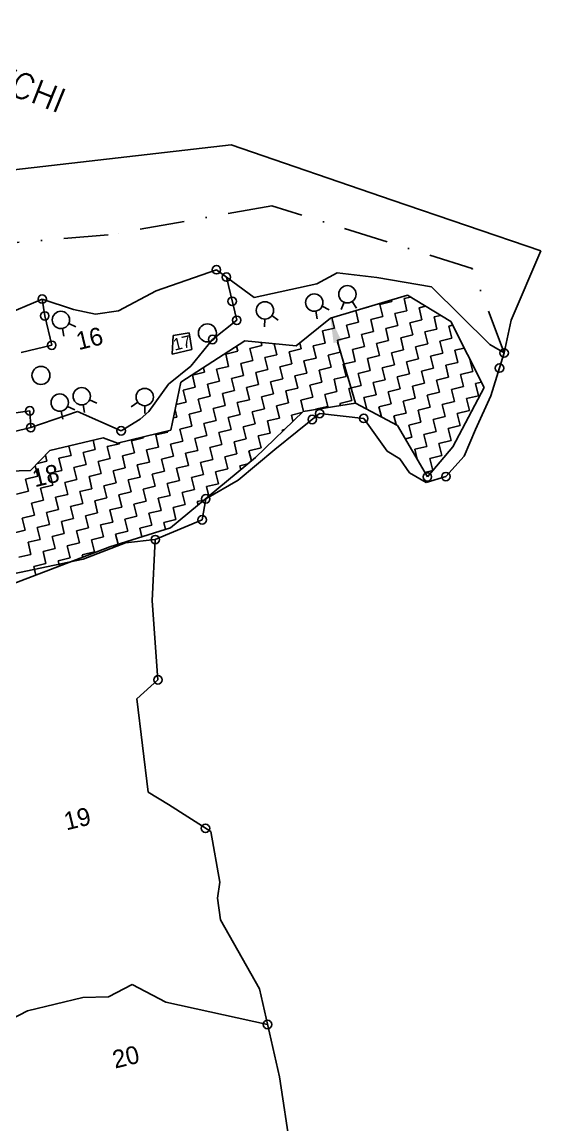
# Model space of a CAD drawing. Header units: metres. Extents: x 330019 to 331879, y 1797834 to 1801443.
# Drawn here: x 331024 to 331606, y 1800082 to 1801320 of the extents above; entities that cross this region are included whole.
import ezdxf
from ezdxf.enums import TextEntityAlignment as Align

# ---------------------------------------------------------------- set-up
doc = ezdxf.new("R2010")
doc.units = ezdxf.units.M
doc.header["$MEASUREMENT"] = 0
doc.linetypes.add('DASHDOT', pattern=[1, 0.5, -0.25, 0, -0.25])
for name, color, linetype in [('POLY_HATCH', 12, 'Continuous'), ('POLY_PARCEL', 6, 'Continuous'), ('POLY_WATER', 4, 'Continuous'), ('SYM_ARROW', 1, 'Continuous'), ('TEXT_MAPOUT', 7, 'Continuous'), ('TEXT_PARCEL', 7, 'Continuous'), ('V_BOUND_LINE', 7, 'Continuous'), ('V_BOUND_STREAM_LINE', 7, 'DASHDOT')]:
    doc.layers.add(name, color=color, linetype=linetype)
doc.styles.get("Standard").update_dxf_attribs({"font": 'simplex.shx'})
doc.styles.add('TEXT_MAP', font='', dxfattribs={"height": 0.25})
doc.styles.get('TEXT_MAP').set_extended_font_data('Kruti Dev 050')

msp = doc.modelspace()

# ---------------------------------------------------------------- linework, layer by layer
for points in [[(331381.9, 1800997.5), (331385.2, 1801005.7)], [(331399, 1800999.1), (331394.1, 1801006.6)], [(331354.9, 1800987), (331353.4, 1800995.8)], [(331368.5, 1800997.4), (331360.5, 1801001.2)], [(331084.3, 1800978), (331076.2, 1800981.8)], [(331296, 1800978), (331296.2, 1800986.9)], [(331311.4, 1800985.5), (331304.2, 1800990.8)], [(331070.7, 1800967.6), (331069.1, 1800976.3)], [(331107.6, 1800892.4), (331099.6, 1800896.2)], [(331146.4, 1800888.5), (331153.6, 1800893.7)], [(331069.5, 1800874.7), (331067.9, 1800883.5)], [(331083.1, 1800885.1), (331075, 1800888.9)], [(331094, 1800882), (331092.5, 1800890.8)], [(331161.7, 1800880.8), (331161.6, 1800889.7)]]:
    msp.add_lwpolyline(points)
for centre, radius in [((331241.9, 1801042.3), 4.75), ((331253.1, 1801034), 4.75), ((331388.9, 1801014.7), 9.72), ((331046.6, 1801009.3), 4.75), ((331259.6, 1801006.8), 4.75), ((331296.4, 1800996.6), 9.72), ((331351.7, 1801005.4), 9.72), ((331049.3, 1800990.4), 4.75), ((331067.4, 1800985.9), 9.72), ((331231.8, 1800971.4), 10.1), ((331264.7, 1800985.5), 4.75), ((331237.7, 1800964), 4.75), ((331057.2, 1800957.5), 4.75), ((331564.8, 1800948.8), 4.75), ((331045.1, 1800923.6), 10.1), ((331559.6, 1800931.9), 4.75), ((331090.8, 1800900.3), 9.72), ((331161.5, 1800899.4), 9.72), ((331066.2, 1800893.1), 9.72), ((331032.5, 1800883.9), 4.75), ((331357.8, 1800880.8), 4.75), ((331407.2, 1800875.4), 4.75), ((331033.6, 1800865), 4.75), ((331349.5, 1800874.2), 4.75), ((331135.1, 1800861.4), 4.75), ((331478.7, 1800809.7), 4.75), ((331499.5, 1800810.1), 4.75), ((331230, 1800785.1), 4.75), ((331226, 1800761.6), 4.75), ((331173.4, 1800739.3), 4.75), ((331176.4, 1800582), 4.75), ((331229.7, 1800415.3), 4.75), ((331299.3, 1800195.1), 4.75)]:
    msp.add_circle(centre, radius)
at = {"layer": 'POLY_HATCH'}
for p, q in [((331456.5, 1801013.7), (331370, 1800988)), ((331505, 1800984), (331456.5, 1801013.7)), ((331370, 1800988), (331331.3, 1800956.8)), ((331542.3, 1800910.2), (331505, 1800984)), ((331273.9, 1800962.4), (331202.2, 1800916)), ((331331.3, 1800956.8), (331273.9, 1800962.4)), ((331202.2, 1800916), (331190.8, 1800862.1)), ((331507.2, 1800843.3), (331542.3, 1800910.2)), ((331339.2, 1800883.2), (331397.9, 1800892.5)), ((331397.9, 1800892.5), (331445.3, 1800867.4)), ((331285.9, 1800831.5), (331339.2, 1800883.2)), ((331190.8, 1800862.1), (331130.9, 1800847.7)), ((331445.3, 1800867.4), (331478.7, 1800809.7)), ((331114.9, 1800853.6), (331055, 1800839.2)), ((331130.9, 1800847.7), (331114.9, 1800853.6)), ((331478.7, 1800809.7), (331507.2, 1800843.3)), ((331055, 1800839.2), (331033.5, 1800817)), ((331190.4, 1800752.5), (331285.9, 1800831.5)), ((331033.5, 1800817), (330953.6, 1800814.8)), ((331122.4, 1800731.3), (331190.4, 1800752.5)), ((331001.9, 1800685.3), (331122.4, 1800731.3))]:
    msp.add_line(p, q, dxfattribs=at)
at = {"layer": 'POLY_HATCH', "linetype": 'Continuous'}
for p, q in [((331425.4, 1801003.4), (331438.9, 1801006.6)), ((331438.9, 1801006.6), (331438.5, 1801008.3)), ((331452.5, 1801009.9), (331459.8, 1801011.6)), ((331455.7, 1800996.3), (331452.5, 1801009.9)), ((331401.5, 1800983.3), (331398.4, 1800996.4)), ((331406.4, 1800998.8), (331411.8, 1801000.1)), ((331411.8, 1801000.1), (331411.7, 1801000.4)), ((331428.6, 1800989.8), (331425.4, 1801003.4)), ((331442.2, 1800993.1), (331455.7, 1800996.3)), ((331445.4, 1800979.5), (331442.2, 1800993.1)), ((331469.3, 1800999.6), (331476.6, 1801001.3)), ((331472.6, 1800986), (331469.3, 1800999.6)), ((331374.4, 1800976.8), (331371.6, 1800988.5)), ((331388, 1800980), (331401.5, 1800983.3)), ((331391.2, 1800966.5), (331388, 1800980)), ((331415.1, 1800986.5), (331428.6, 1800989.8)), ((331418.3, 1800973), (331415.1, 1800986.5)), ((331431.9, 1800976.2), (331445.4, 1800979.5)), ((331459, 1800982.8), (331472.6, 1800986)), ((331462.3, 1800969.2), (331459, 1800982.8)), ((331486.1, 1800989.3), (331493.4, 1800991)), ((331489.4, 1800975.7), (331486.1, 1800989.3)), ((331502.9, 1800979), (331507, 1800980)), ((331360.8, 1800973.5), (331374.4, 1800976.8)), ((331364.1, 1800959.9), (331360.8, 1800973.5)), ((331404.8, 1800969.7), (331418.3, 1800973)), ((331408, 1800956.2), (331404.8, 1800969.7)), ((331435.2, 1800962.7), (331431.9, 1800976.2)), ((331448.7, 1800965.9), (331462.3, 1800969.2)), ((331475.8, 1800972.5), (331489.4, 1800975.7)), ((331479.1, 1800958.9), (331475.8, 1800972.5)), ((331506.2, 1800965.4), (331502.9, 1800979)), ((331265.9, 1800950.7), (331264.6, 1800956.4)), ((331279.5, 1800953.9), (331293, 1800957.2)), ((331293, 1800957.2), (331292.2, 1800960.6)), ((331309.9, 1800946.9), (331306.9, 1800959.2)), ((331337, 1800953.4), (331335.4, 1800960.1)), ((331350.5, 1800956.7), (331364.1, 1800959.9)), ((331353.8, 1800943.1), (331350.5, 1800956.7)), ((331377.7, 1800963.2), (331391.2, 1800966.5)), ((331380.9, 1800949.6), (331377.7, 1800963.2)), ((331394.5, 1800952.9), (331408, 1800956.2)), ((331421.6, 1800959.4), (331435.2, 1800962.7)), ((331424.9, 1800945.9), (331421.6, 1800959.4)), ((331452, 1800952.4), (331448.7, 1800965.9)), ((331465.5, 1800955.7), (331479.1, 1800958.9)), ((331468.8, 1800942.1), (331465.5, 1800955.7)), ((331492.6, 1800962.2), (331506.2, 1800965.4)), ((331495.9, 1800948.6), (331492.6, 1800962.2)), ((331509.5, 1800951.9), (331519.9, 1800954.4)), ((331252.4, 1800947.4), (331265.9, 1800950.7)), ((331255.6, 1800933.8), (331252.4, 1800947.4)), ((331282.8, 1800940.4), (331279.5, 1800953.9)), ((331296.3, 1800943.6), (331309.9, 1800946.9)), ((331299.6, 1800930.1), (331296.3, 1800943.6)), ((331323.4, 1800950.2), (331337, 1800953.4)), ((331326.7, 1800936.6), (331323.4, 1800950.2)), ((331340.2, 1800939.9), (331353.8, 1800943.1)), ((331367.4, 1800946.4), (331380.9, 1800949.6)), ((331370.6, 1800932.8), (331367.4, 1800946.4)), ((331397.7, 1800939.3), (331394.5, 1800952.9)), ((331411.3, 1800942.6), (331424.9, 1800945.9)), ((331414.6, 1800929), (331411.3, 1800942.6)), ((331438.4, 1800949.1), (331452, 1800952.4)), ((331441.7, 1800935.6), (331438.4, 1800949.1)), ((331455.2, 1800938.8), (331468.8, 1800942.1)), ((331482.3, 1800945.4), (331495.9, 1800948.6)), ((331485.6, 1800931.8), (331482.3, 1800945.4)), ((331512.7, 1800938.3), (331509.5, 1800951.9)), ((331228.5, 1800927.3), (331227.3, 1800932.3)), ((331242.1, 1800930.6), (331255.6, 1800933.8)), ((331245.3, 1800917), (331242.1, 1800930.6)), ((331269.2, 1800937.1), (331282.8, 1800940.4)), ((331272.5, 1800923.5), (331269.2, 1800937.1)), ((331286, 1800926.8), (331299.6, 1800930.1)), ((331313.1, 1800933.3), (331326.7, 1800936.6)), ((331316.4, 1800919.8), (331313.1, 1800933.3)), ((331343.5, 1800926.3), (331340.2, 1800939.9)), ((331357.1, 1800929.6), (331370.6, 1800932.8)), ((331360.3, 1800916), (331357.1, 1800929.6)), ((331384.2, 1800936.1), (331397.7, 1800939.3)), ((331387.4, 1800922.5), (331384.2, 1800936.1)), ((331428.1, 1800932.3), (331441.7, 1800935.6)), ((331431.4, 1800918.8), (331428.1, 1800932.3)), ((331458.5, 1800925.3), (331455.2, 1800938.8)), ((331472.1, 1800928.5), (331485.6, 1800931.8)), ((331499.2, 1800935.1), (331512.7, 1800938.3)), ((331502.4, 1800921.5), (331499.2, 1800935.1)), ((331526.3, 1800941.6), (331526.4, 1800941.6)), ((331529.5, 1800928), (331526.3, 1800941.6)), ((331215, 1800924.1), (331228.5, 1800927.3)), ((331218.2, 1800910.5), (331215, 1800924.1)), ((331258.9, 1800920.3), (331272.5, 1800923.5)), ((331262.2, 1800906.7), (331258.9, 1800920.3)), ((331289.3, 1800913.3), (331286, 1800926.8)), ((331302.8, 1800916.5), (331316.4, 1800919.8)), ((331330, 1800923), (331343.5, 1800926.3)), ((331333.2, 1800909.5), (331330, 1800923)), ((331373.9, 1800919.3), (331387.4, 1800922.5)), ((331377.1, 1800905.7), (331373.9, 1800919.3)), ((331401, 1800925.8), (331414.6, 1800929)), ((331404.3, 1800912.2), (331401, 1800925.8)), ((331417.8, 1800915.5), (331431.4, 1800918.8)), ((331444.9, 1800922), (331458.5, 1800925.3)), ((331448.2, 1800908.5), (331444.9, 1800922)), ((331475.3, 1800915), (331472.1, 1800928.5)), ((331488.9, 1800918.2), (331502.4, 1800921.5)), ((331492.1, 1800904.7), (331488.9, 1800918.2)), ((331516, 1800924.8), (331529.5, 1800928)), ((331519.2, 1800911.2), (331516, 1800924.8)), ((331204.7, 1800907.2), (331218.2, 1800910.5)), ((331207.9, 1800893.7), (331204.7, 1800907.2)), ((331231.8, 1800913.8), (331245.3, 1800917)), ((331235, 1800900.2), (331231.8, 1800913.8)), ((331248.6, 1800903.5), (331262.2, 1800906.7)), ((331275.7, 1800910), (331289.3, 1800913.3)), ((331279, 1800896.4), (331275.7, 1800910)), ((331306.1, 1800903), (331302.8, 1800916.5)), ((331319.7, 1800906.2), (331333.2, 1800909.5)), ((331322.9, 1800892.7), (331319.7, 1800906.2)), ((331346.8, 1800912.7), (331360.3, 1800916)), ((331350, 1800899.2), (331346.8, 1800912.7)), ((331363.6, 1800902.4), (331377.1, 1800905.7)), ((331390.7, 1800909), (331404.3, 1800912.2)), ((331394, 1800895.4), (331390.7, 1800909)), ((331421.1, 1800901.9), (331417.8, 1800915.5)), ((331434.6, 1800905.2), (331448.2, 1800908.5)), ((331437.9, 1800891.6), (331434.6, 1800905.2)), ((331461.8, 1800911.7), (331475.3, 1800915)), ((331465, 1800898.2), (331461.8, 1800911.7)), ((331505.7, 1800907.9), (331519.2, 1800911.2)), ((331509, 1800894.4), (331505.7, 1800907.9)), ((331532.8, 1800914.5), (331539.3, 1800916)), ((331536.1, 1800900.9), (331532.8, 1800914.5)), ((331196.9, 1800891), (331207.9, 1800893.7)), ((331221.5, 1800896.9), (331235, 1800900.2)), ((331224.7, 1800883.4), (331221.5, 1800896.9)), ((331251.9, 1800889.9), (331248.6, 1800903.5)), ((331265.4, 1800893.2), (331279, 1800896.4)), ((331268.7, 1800879.6), (331265.4, 1800893.2)), ((331292.5, 1800899.7), (331306.1, 1800903)), ((331295.8, 1800886.1), (331292.5, 1800899.7)), ((331309.4, 1800889.4), (331322.9, 1800892.7)), ((331336.5, 1800895.9), (331350, 1800899.2)), ((331339.5, 1800883.3), (331336.5, 1800895.9)), ((331366.9, 1800888.9), (331363.6, 1800902.4)), ((331380.4, 1800892.1), (331394, 1800895.4)), ((331407.5, 1800898.7), (331421.1, 1800901.9)), ((331410.6, 1800885.7), (331407.5, 1800898.7)), ((331451.5, 1800894.9), (331465, 1800898.2)), ((331454.7, 1800881.3), (331451.5, 1800894.9)), ((331478.6, 1800901.4), (331492.1, 1800904.7)), ((331481.8, 1800887.9), (331478.6, 1800901.4)), ((331495.4, 1800891.1), (331509, 1800894.4)), ((331522.5, 1800897.6), (331536.1, 1800900.9)), ((331525.8, 1800884.1), (331522.5, 1800897.6)), ((331197.6, 1800876.9), (331195.7, 1800885.1)), ((331211.2, 1800880.1), (331224.7, 1800883.4)), ((331214.5, 1800866.6), (331211.2, 1800880.1)), ((331238.3, 1800886.6), (331251.9, 1800889.9)), ((331241.6, 1800873.1), (331238.3, 1800886.6)), ((331282.2, 1800882.9), (331295.8, 1800886.1)), ((331285.5, 1800869.3), (331282.2, 1800882.9)), ((331312.6, 1800875.8), (331309.4, 1800889.4)), ((331326.2, 1800879.1), (331337.8, 1800881.9)), ((331353.3, 1800885.6), (331366.9, 1800888.9)), ((331353.3, 1800885.5), (331353.3, 1800885.6)), ((331381, 1800889.8), (331380.4, 1800892.1)), ((331424.3, 1800888.4), (331437.9, 1800891.6)), ((331427.1, 1800877.1), (331424.3, 1800888.4)), ((331441.2, 1800878.1), (331454.7, 1800881.3)), ((331468.3, 1800884.6), (331481.8, 1800887.9)), ((331471.5, 1800871), (331468.3, 1800884.6)), ((331498.7, 1800877.6), (331495.4, 1800891.1)), ((331512.2, 1800880.8), (331525.8, 1800884.1)), ((331515.5, 1800867.3), (331512.2, 1800880.8)), ((331193.7, 1800875.9), (331197.6, 1800876.9)), ((331228, 1800869.8), (331241.6, 1800873.1)), ((331231.3, 1800856.3), (331228, 1800869.8)), ((331255.1, 1800876.3), (331268.7, 1800879.6)), ((331258.4, 1800862.8), (331255.1, 1800876.3)), ((331271.9, 1800866.1), (331285.5, 1800869.3)), ((331299.1, 1800872.6), (331312.6, 1800875.8)), ((331302.3, 1800859), (331299.1, 1800872.6)), ((331327.8, 1800872.2), (331326.2, 1800879.1)), ((331443.5, 1800868.4), (331441.2, 1800878.1)), ((331458, 1800867.8), (331471.5, 1800871)), ((331461.2, 1800854.2), (331458, 1800867.8)), ((331485.1, 1800874.3), (331498.7, 1800877.6)), ((331488.4, 1800860.7), (331485.1, 1800874.3)), ((331173.8, 1800856.8), (331187.3, 1800860)), ((331177, 1800843.2), (331173.8, 1800856.8)), ((331187.3, 1800860), (331187.1, 1800861.2)), ((331200.9, 1800863.3), (331214.5, 1800866.6)), ((331204.2, 1800849.7), (331200.9, 1800863.3)), ((331217.7, 1800853), (331231.3, 1800856.3)), ((331244.8, 1800859.5), (331258.4, 1800862.8)), ((331248.1, 1800846), (331244.8, 1800859.5)), ((331275.2, 1800852.5), (331271.9, 1800866.1)), ((331288.8, 1800855.8), (331302.3, 1800859)), ((331292, 1800842.2), (331288.8, 1800855.8)), ((331315.9, 1800862.3), (331318.2, 1800862.8)), ((331316.2, 1800860.9), (331315.9, 1800862.3)), ((331474.8, 1800857.5), (331488.4, 1800860.7)), ((331478.1, 1800843.9), (331474.8, 1800857.5)), ((331501.9, 1800864), (331515.5, 1800867.3)), ((331505.2, 1800850.5), (331501.9, 1800864)), ((331078.9, 1800833.9), (331076.4, 1800844.3)), ((331106, 1800840.5), (331103.5, 1800850.9)), ((331119.5, 1800843.7), (331133.1, 1800847)), ((331122.8, 1800830.2), (331119.5, 1800843.7)), ((331133.1, 1800847), (331132.8, 1800848.2)), ((331146.7, 1800850.3), (331160.2, 1800853.5)), ((331149.9, 1800836.7), (331146.7, 1800850.3)), ((331160.2, 1800853.5), (331159.9, 1800854.7)), ((331163.5, 1800840), (331177, 1800843.2)), ((331190.6, 1800846.5), (331204.2, 1800849.7)), ((331193.9, 1800832.9), (331190.6, 1800846.5)), ((331221, 1800839.4), (331217.7, 1800853)), ((331234.5, 1800842.7), (331248.1, 1800846)), ((331261.7, 1800849.2), (331275.2, 1800852.5)), ((331264.9, 1800835.7), (331261.7, 1800849.2)), ((331454, 1800852.5), (331461.2, 1800854.2)), ((331464.5, 1800840.7), (331478.1, 1800843.9)), ((331491.6, 1800847.2), (331505.2, 1800850.5)), ((331494.9, 1800833.6), (331491.6, 1800847.2)), ((331051.8, 1800827.4), (331050.1, 1800834.2)), ((331065.3, 1800830.7), (331078.9, 1800833.9)), ((331068.6, 1800817.1), (331065.3, 1800830.7)), ((331092.4, 1800837.2), (331106, 1800840.5)), ((331095.7, 1800823.7), (331092.4, 1800837.2)), ((331136.4, 1800833.4), (331149.9, 1800836.7)), ((331139.6, 1800819.9), (331136.4, 1800833.4)), ((331166.7, 1800826.4), (331163.5, 1800840)), ((331180.3, 1800829.7), (331193.9, 1800832.9)), ((331207.4, 1800836.2), (331221, 1800839.4)), ((331210.7, 1800822.6), (331207.4, 1800836.2)), ((331237.8, 1800829.2), (331234.5, 1800842.7)), ((331251.4, 1800832.4), (331264.9, 1800835.7)), ((331254.6, 1800818.9), (331251.4, 1800832.4)), ((331278.5, 1800838.9), (331292, 1800842.2)), ((331281.2, 1800827.6), (331278.5, 1800838.9)), ((331467.1, 1800829.7), (331464.5, 1800840.7)), ((331481.3, 1800830.4), (331494.9, 1800833.6)), ((331041.5, 1800810.6), (331038.7, 1800822.3)), ((331041.1, 1800824.9), (331051.8, 1800827.4)), ((331082.1, 1800820.4), (331095.7, 1800823.7)), ((331085.4, 1800806.8), (331082.1, 1800820.4)), ((331109.3, 1800826.9), (331122.8, 1800830.2)), ((331112.5, 1800813.4), (331109.3, 1800826.9)), ((331126.1, 1800816.6), (331139.6, 1800819.9)), ((331153.2, 1800823.1), (331166.7, 1800826.4)), ((331156.4, 1800809.6), (331153.2, 1800823.1)), ((331183.6, 1800816.1), (331180.3, 1800829.7)), ((331197.1, 1800819.4), (331210.7, 1800822.6)), ((331200.4, 1800805.8), (331197.1, 1800819.4)), ((331224.2, 1800825.9), (331237.8, 1800829.2)), ((331227.5, 1800812.3), (331224.2, 1800825.9)), ((331241.1, 1800815.6), (331254.6, 1800818.9)), ((331268.2, 1800822.1), (331277.2, 1800824.3)), ((331269.2, 1800817.7), (331268.2, 1800822.1)), ((331484.6, 1800816.8), (331481.3, 1800830.4)), ((331027.9, 1800807.3), (331041.5, 1800810.6)), ((331031.2, 1800793.8), (331027.9, 1800807.3)), ((331055, 1800813.9), (331068.6, 1800817.1)), ((331058.3, 1800800.3), (331055, 1800813.9)), ((331071.8, 1800803.6), (331085.4, 1800806.8)), ((331099, 1800810.1), (331112.5, 1800813.4)), ((331102.2, 1800796.5), (331099, 1800810.1)), ((331129.3, 1800803.1), (331126.1, 1800816.6)), ((331142.9, 1800806.3), (331156.4, 1800809.6)), ((331146.2, 1800792.8), (331142.9, 1800806.3)), ((331170, 1800812.8), (331183.6, 1800816.1)), ((331173.3, 1800799.3), (331170, 1800812.8)), ((331186.8, 1800802.5), (331200.4, 1800805.8)), ((331213.9, 1800809.1), (331227.5, 1800812.3)), ((331217.2, 1800795.5), (331213.9, 1800809.1)), ((331244.3, 1800802), (331241.1, 1800815.6)), ((331475.8, 1800814.7), (331484.6, 1800816.8)), ((331017.6, 1800790.5), (331031.2, 1800793.8)), ((331044.7, 1800797), (331058.3, 1800800.3)), ((331048, 1800783.5), (331044.7, 1800797)), ((331075.1, 1800790), (331071.8, 1800803.6)), ((331088.7, 1800793.3), (331102.2, 1800796.5)), ((331115.8, 1800799.8), (331129.3, 1800803.1)), ((331119, 1800786.2), (331115.8, 1800799.8)), ((331159.7, 1800796), (331173.3, 1800799.3)), ((331163, 1800782.5), (331159.7, 1800796)), ((331190.1, 1800789), (331186.8, 1800802.5)), ((331203.6, 1800792.3), (331217.2, 1800795.5)), ((331230.8, 1800798.8), (331244.3, 1800802)), ((331233.3, 1800788), (331230.8, 1800798.8)), ((331034.4, 1800780.2), (331048, 1800783.5)), ((331061.5, 1800786.8), (331075.1, 1800790)), ((331064.8, 1800773.2), (331061.5, 1800786.8)), ((331091.9, 1800779.7), (331088.7, 1800793.3)), ((331105.5, 1800783), (331119, 1800786.2)), ((331108.7, 1800769.4), (331105.5, 1800783)), ((331132.6, 1800789.5), (331146.2, 1800792.8)), ((331135.9, 1800775.9), (331132.6, 1800789.5)), ((331149.4, 1800779.2), (331163, 1800782.5)), ((331176.5, 1800785.7), (331190.1, 1800789)), ((331179.8, 1800772.2), (331176.5, 1800785.7)), ((331206.9, 1800778.7), (331203.6, 1800792.3)), ((331220.5, 1800782), (331228.3, 1800783.8)), ((331221.4, 1800778.2), (331220.5, 1800782)), ((331037.7, 1800766.7), (331034.4, 1800780.2)), ((331051.2, 1800769.9), (331064.8, 1800773.2)), ((331054.5, 1800756.4), (331051.2, 1800769.9)), ((331078.4, 1800776.5), (331091.9, 1800779.7)), ((331081.6, 1800762.9), (331078.4, 1800776.5)), ((331095.2, 1800766.2), (331108.7, 1800769.4)), ((331122.3, 1800772.7), (331135.9, 1800775.9)), ((331125.6, 1800759.1), (331122.3, 1800772.7)), ((331152.7, 1800765.6), (331149.4, 1800779.2)), ((331166.2, 1800768.9), (331179.8, 1800772.2)), ((331169.5, 1800755.4), (331166.2, 1800768.9)), ((331193.4, 1800775.4), (331206.9, 1800778.7)), ((331196.6, 1800761.9), (331193.4, 1800775.4)), ((331024.1, 1800763.4), (331037.7, 1800766.7)), ((331027.4, 1800749.9), (331024.1, 1800763.4)), ((331041, 1800753.1), (331054.5, 1800756.4)), ((331068.1, 1800759.6), (331081.6, 1800762.9)), ((331071.3, 1800746.1), (331068.1, 1800759.6)), ((331098.4, 1800752.6), (331095.2, 1800766.2)), ((331112, 1800755.9), (331125.6, 1800759.1)), ((331139.1, 1800762.4), (331152.7, 1800765.6)), ((331142.4, 1800748.8), (331139.1, 1800762.4)), ((331183.1, 1800758.6), (331196.6, 1800761.9)), ((331184.9, 1800750.8), (331183.1, 1800758.6)), ((331013.8, 1800746.6), (331027.4, 1800749.9)), ((331044.2, 1800739.6), (331041, 1800753.1)), ((331057.8, 1800742.8), (331071.3, 1800746.1)), ((331084.9, 1800749.3), (331098.4, 1800752.6)), ((331088.2, 1800735.8), (331084.9, 1800749.3)), ((331115.3, 1800742.3), (331112, 1800755.9)), ((331128.8, 1800745.6), (331142.4, 1800748.8)), ((331131.6, 1800734.2), (331128.8, 1800745.6)), ((331155.9, 1800752.1), (331169.5, 1800755.4)), ((331158.2, 1800742.5), (331155.9, 1800752.1)), ((331030.7, 1800736.3), (331044.2, 1800739.6)), ((331033.9, 1800722.7), (331030.7, 1800736.3)), ((331061, 1800729.3), (331057.8, 1800742.8)), ((331074.6, 1800732.5), (331088.2, 1800735.8)), ((331077.9, 1800719), (331074.6, 1800732.5)), ((331101.7, 1800739), (331115.3, 1800742.3)), ((331105, 1800725.5), (331101.7, 1800739)), ((331020.4, 1800719.5), (331033.9, 1800722.7)), ((331047.5, 1800726), (331061, 1800729.3)), ((331050.7, 1800712.4), (331047.5, 1800726)), ((331091.4, 1800722.2), (331105, 1800725.5)), ((331092, 1800719.7), (331091.4, 1800722.2)), ((331037.2, 1800709.2), (331050.7, 1800712.4)), ((331039.5, 1800699.6), (331037.2, 1800709.2)), ((331064.3, 1800715.7), (331077.9, 1800719)), ((331065.8, 1800709.7), (331064.3, 1800715.7))]:
    msp.add_line(p, q, dxfattribs=at)
at = {"layer": 'POLY_PARCEL'}
for p, q in [((331264.7, 1800985.5), (331253.1, 1801034)), ((331049.3, 1800990.4), (331046.6, 1801009.3)), ((331057.2, 1800957.5), (331049.3, 1800990.4)), ((331237.7, 1800964), (331264.7, 1800985.5)), ((331193.5, 1800968.4), (331192.3, 1800947.6)), ((331211.3, 1800971.3), (331193.5, 1800968.4)), ((331214.3, 1800952.9), (331211.3, 1800971.3)), ((331022.9, 1800949.2), (331057.2, 1800957.5)), ((331213.4, 1800934.2), (331237.7, 1800964)), ((331192.3, 1800947.6), (331214.3, 1800952.9)), ((331188.2, 1800913.8), (331213.4, 1800934.2)), ((331166.1, 1800883.2), (331188.2, 1800913.8)), ((330996.1, 1800878.5), (331032.5, 1800883.9)), ((331032.5, 1800883.9), (331033.6, 1800865)), ((331033.6, 1800865), (331086.1, 1800883.1)), ((331086.1, 1800883.1), (331135.1, 1800861.4)), ((331156.5, 1800874.7), (331166.1, 1800883.2)), ((331135.1, 1800861.4), (331156.5, 1800874.7)), ((331033.6, 1800865), (330972.5, 1800850.2)), ((331140, 1800735.6), (331092.3, 1800717.3)), ((331173.4, 1800739.3), (331140, 1800735.6)), ((331092.3, 1800717.3), (331005, 1800699.1)), ((331120.8, 1800226), (331147.6, 1800240)), ((331147.6, 1800240), (331147.6, 1800240)), ((331147.6, 1800240), (331185.1, 1800220.3)), ((331030.1, 1800210.4), (331092.2, 1800225.3)), ((331092.2, 1800225.3), (331120.8, 1800226)), ((331185.1, 1800220.3), (331185.1, 1800220.3)), ((331185.1, 1800220.3), (331299.3, 1800195.1)), ((331002.7, 1800196.3), (331030.1, 1800210.4))]:
    msp.add_line(p, q, dxfattribs=at)
at = {"layer": 'POLY_WATER'}
for p, q in [((331014.5, 1801154.4), (331258.4, 1801182.4)), ((331258.4, 1801182.4), (331439.3, 1801120.5)), ((331439.3, 1801120.5), (331606.1, 1801063.3)), ((331572.8, 1800985.7), (331606.1, 1801063.3)), ((331174.2, 1801018.4), (331241.9, 1801042.3)), ((331241.9, 1801042.3), (331284.3, 1801010.9)), ((331354.8, 1801026.3), (331377.6, 1801038.6)), ((331377.6, 1801038.6), (331422, 1801033.4)), ((331422, 1801033.4), (331483.3, 1801023)), ((331131.9, 1800996.1), (331174.2, 1801018.4)), ((331284.3, 1801010.9), (331354.8, 1801026.3)), ((331483.3, 1801023), (331548.8, 1800958.5)), ((331000.5, 1800989.9), (331046.6, 1801009.3)), ((331046.6, 1801009.3), (331081.5, 1800997.6)), ((331081.5, 1800997.6), (331106.3, 1800992.3)), ((331106.3, 1800992.3), (331131.9, 1800996.1)), ((331564.8, 1800948.8), (331572.8, 1800985.7)), ((331548.8, 1800958.5), (331564.8, 1800948.8))]:
    msp.add_line(p, q, dxfattribs=at)
at = {"layer": 'SYM_ARROW'}
msp.add_line((331377.8, 1800961.2), (331397.9, 1800892.5), dxfattribs=at)
msp.add_solid([(331373.4, 1800959.9), (331382.3, 1800962.5), (331370, 1800988)], dxfattribs=at)
at = {"layer": 'V_BOUND_LINE'}
for p, q in [((331549.9, 1800900.8), (331564.8, 1800948.8)), ((331532.5, 1800863.1), (331549.9, 1800900.8)), ((331307.6, 1800840.4), (331357.8, 1800880.8)), ((331357.8, 1800880.8), (331407.2, 1800875.4)), ((331407.2, 1800875.4), (331433.4, 1800838.6)), ((331519.8, 1800833), (331532.5, 1800863.1)), ((331266.2, 1800806), (331307.6, 1800840.4)), ((331433.4, 1800838.6), (331447.8, 1800829.9)), ((331499.5, 1800810.1), (331519.8, 1800833)), ((331447.8, 1800829.9), (331458.6, 1800814.4)), ((331230, 1800785.1), (331266.2, 1800806)), ((331458.6, 1800814.4), (331477.3, 1800803.5)), ((331477.3, 1800803.5), (331499.5, 1800810.1)), ((331226, 1800761.6), (331230, 1800785.1)), ((331173.4, 1800739.3), (331226, 1800761.6)), ((331170, 1800670.5), (331173.4, 1800739.3)), ((331176.4, 1800582), (331170, 1800670.5)), ((331152.5, 1800560.8), (331176.4, 1800582)), ((331165.5, 1800455.9), (331152.5, 1800560.8)), ((331188.2, 1800442.1), (331165.5, 1800455.9)), ((331235.5, 1800411.6), (331188.2, 1800442.1)), ((331245.9, 1800354.9), (331235.5, 1800411.6)), ((331243.2, 1800336.9), (331245.9, 1800354.9)), ((331246.4, 1800312.7), (331243.2, 1800336.9)), ((331290.2, 1800235.1), (331246.4, 1800312.7)), ((331312.6, 1800136.4), (331290.2, 1800235.1)), ((331325.1, 1800055), (331312.6, 1800136.4))]:
    msp.add_line(p, q, dxfattribs=at)
at = {"layer": 'V_BOUND_STREAM_LINE', "ltscale": 100}
for p, q in [((331304.2, 1801114), (331120.4, 1801081.3)), ((331529, 1801043.5), (331304.2, 1801114)), ((331120.4, 1801081.3), (331018.5, 1801072.9)), ((331564.8, 1800948.8), (331529, 1801043.5))]:
    msp.add_line(p, q, dxfattribs=at)

# ---------------------------------------------------------------- texts
at = {"layer": 'TEXT_MAPOUT'}
msp.add_text('MITHBAVCHI ', height=27.889, rotation=338.3389, dxfattribs=at).set_placement((330867.4, 1801296.1))
at = {"layer": 'TEXT_PARCEL', "style": 'TEXT_MAP'}
for s, height, p in [('16', 20.08, (331099.5, 1800965.2)), ('17', 13.39, (331203.3, 1800960.2)), ('18', 20.08, (331050.4, 1800811.3)), ('19', 20.08, (331085.8, 1800426.2)), ('20', 20.08, (331140.3, 1800158.8))]:
    msp.add_text(s, height=height, rotation=13.5266, dxfattribs=at).set_placement(p, align=Align.MIDDLE)

doc.saveas('drawing.dxf')
